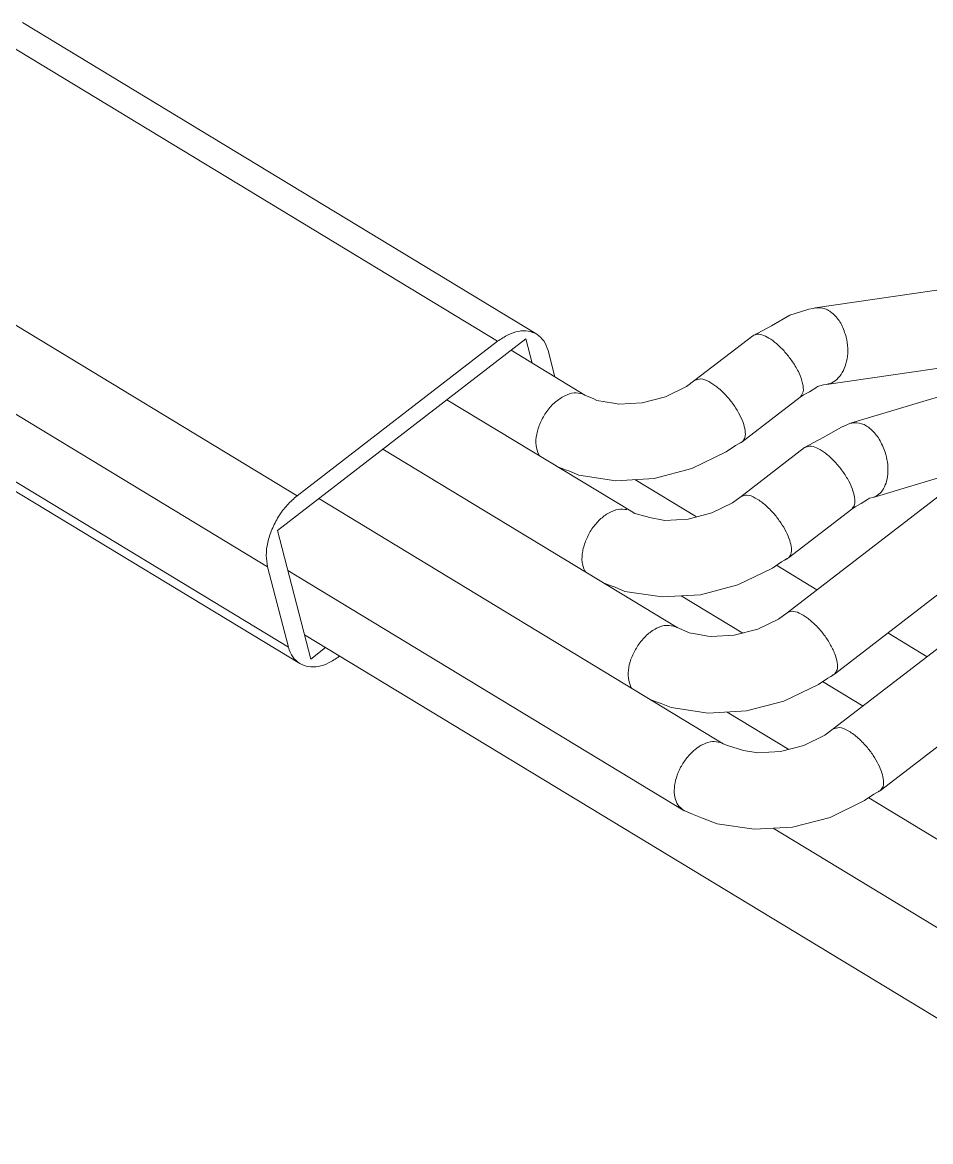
# Model space of a CAD drawing. Header units: inches. Extents: x 62 to 359, y 535 to 745.
# Drawn here: x 248.79 to 256.99, y 683.62 to 693.73 of the extents above; entities that cross this region are included whole.
import ezdxf

# ---------------------------------------------------------------- set-up
doc = ezdxf.new("R2010")
doc.units = ezdxf.units.IN
doc.header["$MEASUREMENT"] = 0
doc.layers.get('0').update_dxf_attribs({"lineweight": 5})

msp = doc.modelspace()

# ---------------------------------------------------------------- linework, layer by layer
at = {"color": 7, "linetype": 'Continuous'}
for p, q in [((253.431, 690.917), (248.785, 693.732)), ((257.289, 691.35), (255.945, 691.155)), ((255.715, 691.089), (255.549, 690.993)), ((255.763, 691.103), (255.715, 691.089)), ((255.888, 691.141), (255.763, 691.103)), ((255.928, 691.149), (255.888, 691.141)), ((255.945, 691.155), (255.928, 691.149)), ((255.549, 690.993), (255.382, 690.903)), ((251.088, 689.145), (253.332, 690.874)), ((253.332, 690.874), (253.389, 690.656)), ((254.859, 690.5), (255.382, 690.903)), ((251.267, 689.458), (253.077, 690.852)), ((253.866, 690.366), (253.198, 690.771)), ((253.595, 690.531), (253.533, 690.768)), ((251.291, 687.941), (246.645, 690.757)), ((256.265, 690.112), (258.279, 690.718)), ((256.046, 690.463), (257.389, 690.658)), ((254.782, 690.443), (254.859, 690.5)), ((255.967, 690.445), (256.019, 690.46)), ((256.019, 690.46), (256.046, 690.463)), ((253.866, 690.366), (253.945, 690.332)), ((254.594, 690.351), (254.782, 690.443)), ((255.809, 690.348), (255.838, 690.368)), ((255.838, 690.368), (255.895, 690.397)), ((255.895, 690.397), (255.95, 690.433)), ((255.95, 690.433), (255.967, 690.445)), ((254.283, 689.317), (252.619, 690.325)), ((253.945, 690.332), (253.974, 690.319)), ((253.974, 690.319), (254.047, 690.306)), ((254.047, 690.306), (254.141, 690.289)), ((254.141, 690.289), (254.172, 690.284)), ((254.172, 690.284), (254.382, 690.296)), ((254.382, 690.296), (254.594, 690.351)), ((255.286, 689.945), (255.809, 690.348)), ((256.182, 690.078), (256.016, 689.983)), ((256.203, 690.085), (256.182, 690.078)), ((256.265, 690.112), (256.203, 690.085)), ((256.016, 689.983), (255.849, 689.892)), ((252.04, 689.879), (254.699, 688.267)), ((255.142, 689.853), (254.83, 689.702)), ((255.225, 689.91), (255.142, 689.853)), ((255.253, 689.925), (255.225, 689.91)), ((255.276, 689.939), (255.253, 689.925)), ((255.275, 689.45), (255.849, 689.892)), ((255.286, 689.945), (255.276, 689.939)), ((253.627, 689.715), (253.623, 689.716)), ((253.698, 689.687), (253.627, 689.715)), ((253.721, 689.681), (253.698, 689.687)), ((253.811, 689.644), (253.721, 689.681)), ((254.83, 689.702), (254.491, 689.614)), ((255.692, 688.4), (257.373, 689.696)), ((256.467, 689.442), (257.45, 689.738)), ((254.145, 689.593), (253.811, 689.644)), ((254.491, 689.614), (254.145, 689.593)), ((254.874, 689.266), (254.317, 689.603)), ((255.275, 689.45), (255.199, 689.393)), ((251.461, 689.432), (255.115, 687.217)), ((255.199, 689.393), (255.01, 689.302)), ((256.305, 689.358), (256.276, 689.337)), ((256.361, 689.386), (256.305, 689.358)), ((256.417, 689.422), (256.361, 689.386)), ((256.434, 689.434), (256.417, 689.422)), ((256.467, 689.442), (256.434, 689.434)), ((254.316, 689.298), (254.283, 689.317)), ((254.464, 689.257), (254.316, 689.298)), ((254.557, 689.24), (254.464, 689.257)), ((254.798, 689.247), (254.588, 689.235)), ((255.01, 689.302), (254.798, 689.247)), ((255.703, 688.896), (256.276, 689.337)), ((251.39, 687.983), (251.088, 689.145)), ((254.588, 689.235), (254.557, 689.24)), ((256.108, 687.351), (258.368, 689.093)), ((257.8, 689.142), (256.119, 687.846)), ((255.559, 688.803), (255.642, 688.86)), ((255.642, 688.86), (255.669, 688.875)), ((255.669, 688.875), (255.693, 688.89)), ((255.693, 688.89), (255.703, 688.896)), ((251.188, 688.09), (251, 688.816)), ((251.182, 688.783), (254.753, 686.619)), ((255.247, 688.652), (255.559, 688.803)), ((255.96, 688.608), (255.596, 688.829)), ((254.034, 688.67), (254.085, 688.649)), ((254.085, 688.649), (254.137, 688.631)), ((254.908, 688.564), (255.247, 688.652)), ((254.137, 688.631), (254.227, 688.594)), ((254.227, 688.594), (254.562, 688.544)), ((254.562, 688.544), (254.908, 688.564)), ((254.734, 688.554), (255.29, 688.217)), ((258.796, 688.538), (256.535, 686.796)), ((255.426, 688.252), (255.615, 688.344)), ((255.615, 688.344), (255.692, 688.4)), ((254.699, 688.267), (254.789, 688.228)), ((255.214, 688.197), (255.426, 688.252)), ((251.333, 688.202), (258.885, 683.625)), ((254.789, 688.228), (254.806, 688.22)), ((254.806, 688.22), (254.88, 688.207)), ((254.88, 688.207), (254.974, 688.19)), ((254.974, 688.19), (255.005, 688.185)), ((255.005, 688.185), (255.214, 688.197)), ((256.956, 688.004), (256.602, 688.218)), ((251.523, 688.087), (251.39, 687.983)), ((251.65, 688.01), (251.644, 688.006)), ((256.086, 687.826), (256.109, 687.84)), ((256.109, 687.84), (256.119, 687.846)), ((255.663, 687.603), (255.975, 687.754)), ((255.975, 687.754), (256.058, 687.811)), ((256.012, 687.779), (256.377, 687.558)), ((256.058, 687.811), (256.086, 687.826)), ((254.454, 687.618), (254.519, 687.593)), ((254.519, 687.593), (254.553, 687.581)), ((254.553, 687.581), (254.644, 687.545)), ((254.644, 687.545), (254.978, 687.494)), ((255.324, 687.515), (255.663, 687.603)), ((254.978, 687.494), (255.324, 687.515)), ((255.15, 687.504), (255.706, 687.167)), ((256.031, 687.294), (256.108, 687.351)), ((255.843, 687.203), (256.031, 687.294)), ((255.115, 687.217), (255.153, 687.201)), ((255.153, 687.201), (255.296, 687.157)), ((255.296, 687.157), (255.39, 687.141)), ((255.39, 687.141), (255.421, 687.136)), ((255.421, 687.136), (255.631, 687.147)), ((255.631, 687.147), (255.843, 687.203)), ((256.474, 686.761), (256.391, 686.704)), ((256.428, 686.73), (258.832, 685.273)), ((256.502, 686.776), (256.474, 686.761)), ((256.525, 686.79), (256.502, 686.776)), ((256.535, 686.796), (256.525, 686.79)), ((254.836, 686.583), (254.753, 686.619)), ((256.391, 686.704), (256.079, 686.553)), ((254.928, 686.546), (254.836, 686.583)), ((255.06, 686.495), (254.928, 686.546)), ((256.079, 686.553), (255.74, 686.465)), ((255.394, 686.445), (255.06, 686.495)), ((255.74, 686.465), (255.394, 686.445)), ((259.248, 684.223), (255.566, 686.455))]:
    msp.add_line(p, q, dxfattribs=at)
at = {"color": 124, "linetype": 'Continuous'}
for p, q in [((248.432, 693.668), (253.077, 690.852)), ((246.622, 692.273), (251.267, 689.458)), ((246.354, 691.631), (251, 688.816)), ((246.543, 690.905), (251.188, 688.09)), ((253.448, 689.828), (253.454, 689.819)), ((253.864, 688.779), (253.871, 688.769)), ((254.281, 687.729), (254.287, 687.72))]:
    msp.add_line(p, q, dxfattribs=at)
for points in [[(256.225, 690.889), (256.182, 691.003), (256.115, 691.092), (256.032, 691.145), (255.945, 691.155)], [(255.741, 690.666), (255.68, 690.746), (255.612, 690.817), (255.543, 690.871), (255.478, 690.905), (255.423, 690.916), (255.382, 690.903)], [(256.046, 690.463), (256.111, 690.486), (256.166, 690.536), (256.208, 690.607), (256.233, 690.694), (256.239, 690.791), (256.225, 690.889)], [(255.809, 690.348), (255.835, 690.395), (255.831, 690.47), (255.799, 690.565), (255.741, 690.666)], [(254.985, 690.488), (254.912, 690.512), (254.859, 690.5)], [(255.286, 689.945), (255.31, 689.984), (255.312, 690.044), (255.293, 690.12), (255.253, 690.206), (255.197, 690.294), (255.129, 690.374), (255.057, 690.441), (254.985, 690.488)], [(253.683, 690.361), (253.598, 690.303), (253.521, 690.219), (253.464, 690.118), (253.43, 690.012), (253.425, 689.911), (253.448, 689.828)], [(253.844, 690.377), (253.768, 690.386), (253.683, 690.361)], [(256.576, 689.852), (256.523, 689.967), (256.449, 690.056), (256.363, 690.108), (256.278, 690.115)], [(256.276, 689.337), (256.3, 689.378), (256.301, 689.441), (256.279, 689.522), (256.236, 689.612), (256.175, 689.701), (256.104, 689.783), (256.028, 689.848), (255.956, 689.89), (255.894, 689.905), (255.849, 689.892)], [(256.467, 689.442), (256.52, 689.471), (256.562, 689.521), (256.59, 689.59), (256.602, 689.672), (256.597, 689.761), (256.576, 689.852)], [(255.576, 689.291), (255.49, 689.377), (255.404, 689.437), (255.329, 689.463), (255.275, 689.45)], [(254.244, 689.333), (254.167, 689.334), (254.083, 689.303), (254.001, 689.242), (253.929, 689.158), (253.876, 689.059), (253.845, 688.956), (253.841, 688.859), (253.864, 688.779)], [(255.703, 688.896), (255.725, 688.93), (255.73, 688.984), (255.715, 689.053), (255.683, 689.131), (255.635, 689.212), (255.576, 689.291)], [(256.119, 687.846), (256.143, 687.886), (256.144, 687.95), (256.122, 688.03), (256.078, 688.12), (256.018, 688.21), (255.946, 688.291), (255.871, 688.356), (255.799, 688.398), (255.737, 688.414), (255.692, 688.4)], [(254.684, 688.275), (254.604, 688.287), (254.513, 688.26), (254.422, 688.197), (254.344, 688.105)], [(254.344, 688.105), (254.291, 688.007), (254.261, 687.905), (254.258, 687.809), (254.281, 687.729)], [(256.409, 687.192), (256.323, 687.278), (256.237, 687.338), (256.162, 687.364), (256.108, 687.351)], [(255.088, 687.23), (255.016, 687.237), (254.938, 687.215), (254.858, 687.164), (254.786, 687.091)], [(256.535, 686.796), (256.558, 686.831), (256.562, 686.885), (256.548, 686.954), (256.515, 687.032), (256.468, 687.113), (256.409, 687.192)], [(254.786, 687.091), (254.73, 687.005), (254.691, 686.911), (254.673, 686.818), (254.678, 686.734), (254.705, 686.665), (254.753, 686.619)]]:
    msp.add_spline(points, degree=3, dxfattribs=at)
at = {"color": 7, "linetype": 'Continuous'}
for points in [[(253.431, 690.917), (253.354, 690.944), (253.266, 690.942), (253.172, 690.911), (253.077, 690.852)], [(253.533, 690.768), (253.494, 690.856), (253.431, 690.917)], [(253.866, 690.366), (253.856, 690.372), (253.844, 690.377)], [(256.278, 690.115), (256.272, 690.114), (256.265, 690.112)], [(255.265, 689.935), (255.272, 689.937), (255.278, 689.94)], [(251.267, 689.458), (251.177, 689.373), (251.099, 689.269), (251.039, 689.154), (251.001, 689.035), (250.988, 688.919), (251, 688.816)], [(255.682, 688.885), (255.688, 688.887), (255.694, 688.89)], [(254.699, 688.267), (254.692, 688.271), (254.684, 688.275)], [(251.188, 688.09), (251.227, 688.002), (251.291, 687.941)], [(251.291, 687.941), (251.367, 687.914), (251.456, 687.916), (251.55, 687.947), (251.644, 688.006)], [(256.098, 687.836), (256.104, 687.838), (256.111, 687.841)], [(255.115, 687.217), (255.102, 687.225), (255.088, 687.23)], [(256.514, 686.786), (256.521, 686.788), (256.527, 686.791)], [(254.753, 686.619), (254.759, 686.615), (254.765, 686.612)]]:
    msp.add_spline(points, degree=3, dxfattribs=at)

doc.saveas('drawing.dxf')
